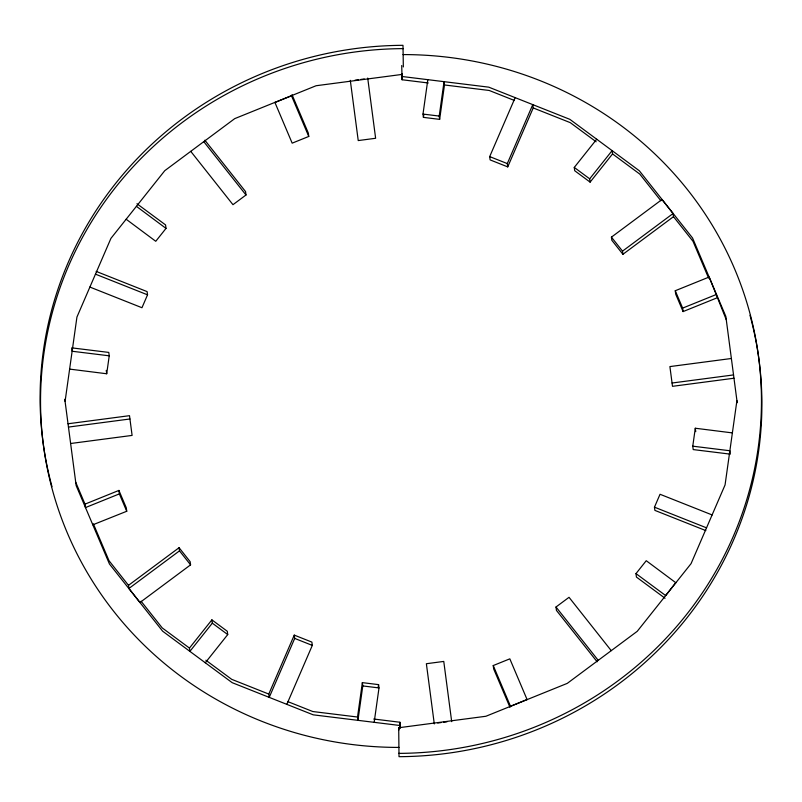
<?xml version="1.0" encoding="UTF-8"?>
<svg xmlns="http://www.w3.org/2000/svg" width="802" height="802" viewBox="0 0 802 802"><rect width="100%" height="100%" fill="white"/><g stroke="black" fill="none" stroke-linecap="round" stroke-linejoin="round"><path stroke-width="1.2" d="M750 315.316A361.502 349.181 -7.5 0 1 399.015 756.677L398.704 727.745L485.902 716.266L567.265 683.374L637.239 631.314L691.063 563.636L725.058 484.949L736.918 400.609M428.268 82.977L402.103 79.759L401.722 65.523M402.103 79.759L402.133 73.684M399.867 728.316L399.897 722.241L373.732 719.023M400.318 727.975L399.897 722.241M403.336 66.937L402.985 45.323A361.502 349.181 -7.5 0 0 52 486.684M65.082 401.391L76.942 317.051L110.937 238.364L164.761 170.686L234.735 118.626L316.098 85.734L402.073 74.416M69.624 369.1L106.706 373.762L109.232 355.817L108.781 352.419L71.709 347.857L72.16 351.256L109.232 355.817M439.646 119.368L439.215 116.069L444.047 81.664L444.478 84.972L439.646 119.368L423.426 117.373L422.995 114.074L427.827 79.669M423.426 117.373L423.767 114.917M362.354 682.632L362.785 685.931L357.953 720.336L357.522 717.028L362.354 682.632L378.574 684.627L379.005 687.926L374.173 722.331M378.233 687.083L378.574 684.627M692.768 446.183L729.84 450.744L730.291 454.143L693.219 449.581L692.768 446.183L695.294 428.238L732.376 432.9M96.16 271.397L147.117 291.617L147.538 294.825L141.964 307.727L89.844 287.046M507.736 166.886L507.295 163.588L532.769 104.631L533.21 107.929L507.736 166.886L490.122 159.899L489.691 156.601L515.165 97.644M294.264 635.114L294.705 638.412L269.231 697.369L268.79 694.071L294.264 635.114L311.878 642.101L312.309 645.399L286.835 704.356M705.84 530.603L654.883 510.383L654.462 507.175L660.036 494.273L712.156 514.954M136.962 203.758L165.563 224.921L166.014 228.39L155.758 241.292L126.155 219.237M211.888 619.866L212.319 623.164L189.894 651.374L189.452 648.076L211.888 619.866L227.297 631.274L227.728 634.572L205.302 662.773M590.112 182.134L589.681 178.836L612.106 150.626L612.548 153.924L590.112 182.134L574.703 170.726L574.272 167.428L596.698 139.227M665.038 598.242L636.437 577.079L635.986 573.61L646.242 560.708L675.845 582.763M665.59 595.665L675.825 582.603M204.861 140.2L245.552 191.588L246.003 194.996L232.971 204.69L190.746 151.347M128.5 585.33L179.077 547.706L190.164 561.711L190.575 564.859L140.009 602.482L128.921 588.478L128.5 585.33L109.012 560.708L93.353 523.816M128.921 588.478L179.488 550.854L179.077 547.706M673.5 216.67L622.923 254.294L611.836 240.289L611.425 237.141L661.991 199.518L673.078 213.522L673.5 216.67L692.988 241.292L708.647 278.184M622.923 254.294L622.512 251.146L673.078 213.522M597.139 661.8L556.448 610.412L555.997 607.004L569.029 597.31L611.254 650.653M274.906 102.496L291.497 95.789L308.76 136.45L292.169 143.157L274.896 102.395M118.907 490.423L119.358 493.892L85.453 507.596L85.002 504.137L118.907 490.423L126.285 507.806L126.736 511.265L92.811 524.819M716.998 297.863L683.093 311.577L675.715 294.194L675.264 290.735L709.168 277.021L726.261 319.687M683.093 311.577L682.642 308.108L716.547 294.404M509.992 707.354L493.681 668.958L493.24 665.55L509.831 658.843L527.104 699.605M527.094 699.504L510.513 706.311L493.24 665.55M355.005 80.21L358.484 79.749M360.81 79.438L364.288 78.987M68.03 423.767L129.503 415.677L132.099 435.416L70.626 443.506M68.461 427.075L129.934 418.985M731.374 358.494L669.901 366.584L672.497 386.323L733.97 378.233M672.066 383.015L733.539 374.925M437.712 723.013L441.19 722.562M443.516 722.251L446.995 721.79M401.672 76.451L488.779 87.167L569.841 119.338L639.344 170.786L692.547 237.993L725.83 316.379L737.198 402.694M444.478 84.972L489.21 90.466L514.453 100.491M422.995 114.074L439.215 116.069M362.785 685.931L379.005 687.926M357.522 717.028L312.79 711.534L287.547 701.509M400.328 725.549L313.221 714.833L232.159 682.662L162.656 631.214L109.453 564.006L76.17 485.621L64.802 399.306M533.21 107.929L570.272 122.646L596.147 141.784M489.691 156.601L507.295 163.588M95.428 274.144L147.538 294.825M654.462 507.175L706.572 527.856M294.705 638.412L312.309 645.399M268.79 694.071L231.728 679.354L205.853 660.216M612.548 153.924L639.775 174.084L660.898 200.761M574.272 167.428L589.681 178.836M635.986 573.61L665.57 595.505M166.014 228.39L136.41 206.335M212.319 623.164L227.728 634.572M189.452 648.076L162.225 627.916L141.102 601.239M611.425 237.141L622.512 251.146M203.778 141.653L246.003 194.996M555.997 607.004L598.222 660.347M179.488 550.854L190.575 564.859M675.264 290.735L682.642 308.108M292.008 94.646L308.319 133.042L308.76 136.45M119.358 493.892L126.736 511.265M75.739 482.313L85.002 504.137M695.294 428.238L695.745 431.636M367.707 78.065L375.627 138.275L358.233 140.571L350.304 80.35M451.696 721.65L443.767 661.429L426.373 663.725L434.293 723.935M398.704 727.745L398.985 729.95M106.255 370.364L106.706 373.762M403.005 54.586A361.502 349.181 -7.5 0 1 761.459 402.985A361.502 349.181 -7.5 0 1 398.584 753.379M398.995 747.414A361.502 349.181 -7.5 0 1 40.541 399.015A361.502 349.181 -7.5 0 1 403.416 48.621"/></g></svg>
